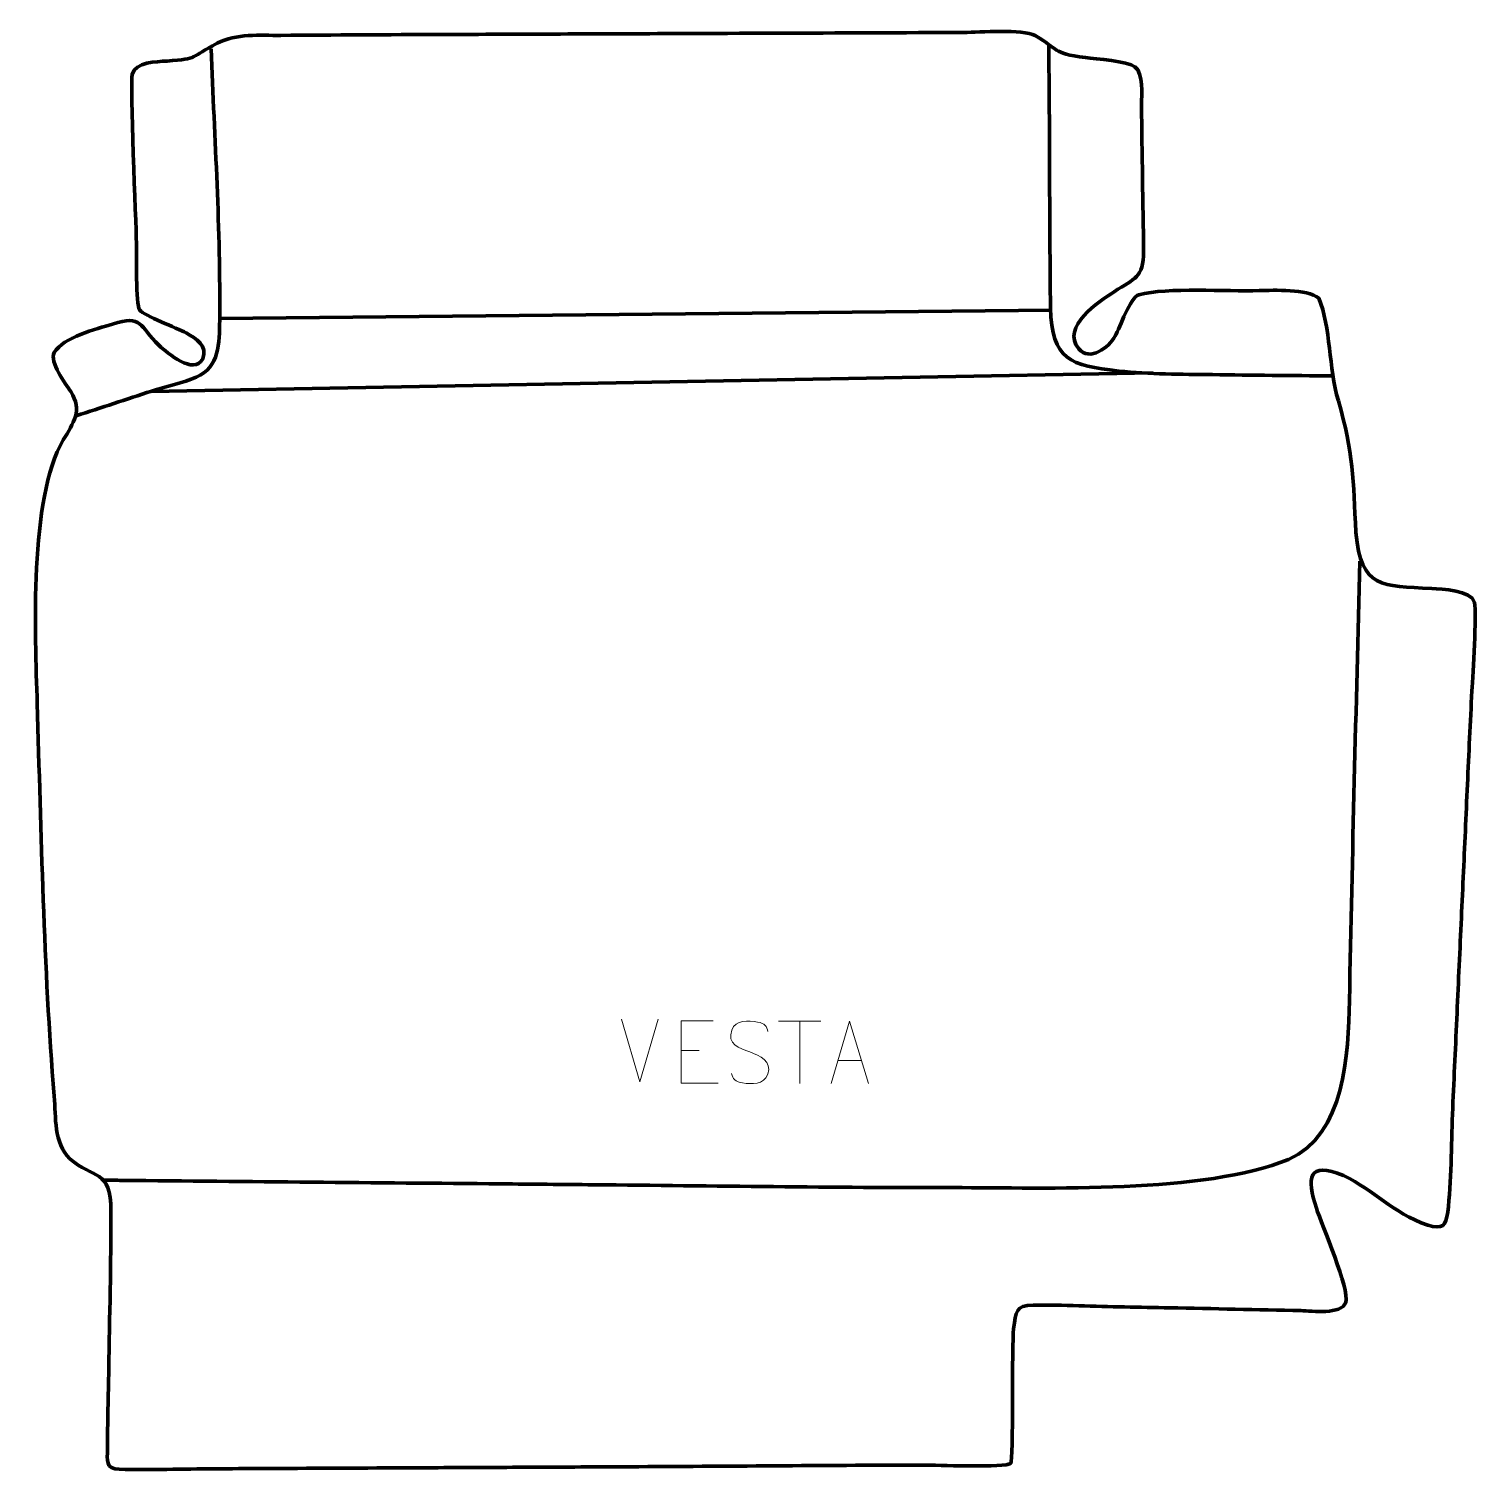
# Model space of a CAD drawing. Header units: millimetres. Extents: x 1204 to 1783, y 184 to 760.
import ezdxf

# ---------------------------------------------------------------- set-up
doc = ezdxf.new("R2010")
doc.units = ezdxf.units.MM
doc.header["$MEASUREMENT"] = 0
doc.layers.add('layer 2', color=7, linetype='Continuous')
doc.layers.add('layer 3', color=7, linetype='Continuous')

msp = doc.modelspace()

# ---------------------------------------------------------------- linework, layer by layer
at = {"layer": 'layer 2', "color": 142, "lineweight": 158}
for points, knots in [([(1611.845, 754.2507), (1612.2563, 719.1399), (1612.1317, 684.0142), (1612.5309, 648.9311), (1612.5309, 648.9311), (1612.9668, 628.1355), (1620.5541, 625.8216), (1639.8058, 623.6814), (1639.8058, 623.6814), (1652.1815, 622.3055), (1664.8224, 622.3832), (1677.266, 622.2437), (1677.266, 622.2437), (1693.1871, 621.9341), (1709.1141, 621.9059), (1725.037, 621.6865)], [0, 0, 0, 0, 0.2, 0.2, 0.2, 0.2, 0.4, 0.4, 0.4, 0.4, 0.6, 0.6, 0.6, 0.6, 1, 1, 1, 1]), ([(1276.9881, 752.4968), (1278.3769, 716.4734), (1280.7848, 679.9505), (1280.4141, 643.9303), (1280.4141, 643.9303), (1280.3196, 634.7531), (1280.4108, 625.3246), (1270.9879, 621.204), (1270.9879, 621.204), (1266.1217, 619.0762), (1258.5726, 617.3654), (1253.2409, 615.6383), (1253.2409, 615.6383), (1243.1437, 612.3677), (1233.0697, 609.0256), (1222.9707, 605.7591)], [0, 0, 0, 0, 0.2, 0.2, 0.2, 0.2, 0.4, 0.4, 0.4, 0.4, 0.6, 0.6, 0.6, 0.6, 1, 1, 1, 1]), ([(1736.1837, 547.6232), (1734.77, 489.0365), (1733.1668, 430.5707), (1732.0702, 371.9659), (1732.0702, 371.9659), (1731.6762, 350.9133), (1730.2121, 318.1911), (1707.6517, 308.4761), (1707.6517, 308.4761), (1674.1352, 294.8181), (1610.8538, 297.2092), (1573.7149, 297.2425), (1573.7149, 297.2425), (1525.7839, 297.1789), (1477.8549, 297.9498), (1429.927, 298.398), (1429.927, 298.398), (1417.5541, 298.5125), (1405.1811, 298.6269), (1392.8082, 298.7414), (1392.8082, 298.7414), (1342.3647, 299.2078), (1291.9212, 299.6743), (1241.4777, 300.1408), (1241.4777, 300.1408), (1238.9397, 300.1643), (1236.4016, 300.1878), (1233.8636, 300.2113)], [0, 0, 0, 0, 0.125, 0.125, 0.125, 0.125, 0.25, 0.25, 0.25, 0.25, 0.375, 0.375, 0.375, 0.375, 0.5, 0.5, 0.5, 0.5, 0.625, 0.625, 0.625, 0.625, 0.75, 0.75, 0.75, 0.75, 1, 1, 1, 1])]:
    msp.add_open_spline(points, degree=3, knots=knots, dxfattribs=at)
for points in [[(1280.2869, 644.6075), (1280.2869, 644.6075), (1613.1223, 648.0066), (1613.1223, 648.0066)], [(1253.0261, 615.524), (1253.0261, 615.524), (1653.3566, 622.96), (1653.3566, 622.96)]]:
    msp.add_open_spline(points, degree=3, dxfattribs=at)
at = {"layer": 'layer 3', "color": 242, "lineweight": 158}
msp.add_open_spline([(1464.3647, 758.5763), (1470.7268, 758.6008), (1477.0889, 758.6255), (1483.4509, 758.65), (1483.4509, 758.65), (1508.8993, 758.7484), (1534.3477, 758.8467), (1559.796, 758.9449), (1559.796, 758.9449), (1565.84, 758.9683), (1571.884, 758.9917), (1577.928, 759.015), (1577.928, 759.015), (1584.3199, 759.1158), (1601.354, 760.4125), (1606.3861, 757.804), (1606.3861, 757.804), (1616.4767, 752.0515), (1612.4981, 750.8844), (1626.5305, 748.9637), (1626.5305, 748.9637), (1630.681, 748.3956), (1643.43, 747.5196), (1646.2486, 745.3222), (1646.2486, 745.3222), (1649.861, 742.5059), (1648.9496, 734.3651), (1648.9652, 730.0034), (1648.9652, 730.0034), (1649.0635, 710.4974), (1649.5776, 690.9798), (1649.7796, 671.4666), (1649.7796, 671.4666), (1649.5617, 660.7481), (1646.4895, 660.8901), (1637.983, 655.3786), (1637.983, 655.3786), (1631.9156, 651.4476), (1616.642, 641.3126), (1623.8179, 632.5836), (1623.8179, 632.5836), (1628.2039, 627.2484), (1635.9052, 633.1029), (1638.4354, 637.6881), (1638.4354, 637.6881), (1640.3555, 641.1679), (1644.3663, 653.02), (1647.8354, 654.161), (1647.8354, 654.161), (1659.5834, 657.1961), (1682.6598, 655.3901), (1695.9855, 655.8039), (1695.9855, 655.8039), (1701.9707, 655.9897), (1715.0343, 656.521), (1719.7774, 652.8132), (1719.7774, 652.8132), (1724.7035, 641.0681), (1723.6608, 625.0465), (1727.637, 611.7419), (1727.637, 611.7419), (1733.6363, 590.9093), (1733.6005, 580.2287), (1734.6113, 559.0778), (1734.6113, 559.0778), (1736.7845, 536.6657), (1744.8917, 537.8305), (1764.9405, 536.7233), (1764.9405, 536.7233), (1768.9023, 536.5045), (1780.959, 536.0757), (1782.0006, 531.1804), (1782.0006, 531.1804), (1783.0717, 526.1459), (1781.3762, 502.9736), (1781.0183, 495.812), (1781.0183, 495.812), (1780.7038, 489.5185), (1780.3835, 483.2256), (1780.0865, 476.9312), (1780.0865, 476.9312), (1779.5221, 464.5633), (1778.9577, 452.1955), (1778.3933, 439.8276), (1778.3933, 439.8276), (1777.829, 427.4598), (1777.2646, 415.0919), (1776.7003, 402.7242), (1776.7003, 402.7242), (1776.4109, 396.3816), (1776.1215, 390.0392), (1775.8321, 383.6966), (1775.8321, 383.6966), (1775.2532, 371.0118), (1774.6744, 358.3268), (1774.0956, 345.6418), (1774.0956, 345.6418), (1773.8061, 339.2993), (1773.5167, 332.9568), (1773.2273, 326.6143), (1773.2273, 326.6143), (1772.7363, 314.0933), (1772.8986, 299.6308), (1771.3481, 287.3935), (1771.3481, 287.3935), (1770.6787, 282.1101), (1769.3516, 280.418), (1763.3643, 282.1881), (1763.3643, 282.1881), (1748.7706, 287.5594), (1742.2825, 295.8351), (1729.7391, 302.1378), (1729.7391, 302.1378), (1715.305, 307.9798), (1714.9572, 301.0803), (1718.8456, 289.0313), (1718.8456, 289.0313), (1721.0196, 282.2949), (1732.2702, 256.5212), (1730.5773, 251.385), (1730.5773, 251.385), (1728.9075, 246.3184), (1717.1127, 247.9748), (1712.6765, 248.0653), (1712.6765, 248.0653), (1695.1863, 248.422), (1677.6979, 248.8677), (1660.2076, 249.2045), (1660.2076, 249.2045), (1654.1852, 249.3142), (1648.1627, 249.4241), (1642.1402, 249.5338), (1642.1402, 249.5338), (1630.1614, 249.7697), (1617.535, 250.407), (1605.6386, 250.2888), (1605.6386, 250.2888), (1598.5164, 250.218), (1598.8205, 247.7888), (1597.8155, 240.7624), (1597.8155, 240.7624), (1596.9772, 234.9015), (1597.8577, 187.6337), (1596.6657, 187.083), (1596.6657, 187.083), (1596.14, 186.8402), (1595.5399, 186.5286), (1594.8235, 186.4485), (1594.8235, 186.4485), (1586.1983, 185.4839), (1565.6923, 186.3784), (1559.8797, 186.3558), (1559.8797, 186.3558), (1521.3985, 186.2061), (1482.8949, 185.8569), (1444.407, 185.6693), (1444.407, 185.6693), (1438.682, 185.6414), (1432.9571, 185.6135), (1427.2322, 185.5856), (1427.2322, 185.5856), (1420.8712, 185.5546), (1414.5101, 185.5236), (1408.1491, 185.4926), (1408.1491, 185.4926), (1402.4242, 185.4646), (1396.6993, 185.4368), (1390.9743, 185.4089), (1390.9743, 185.4089), (1378.5703, 185.3484), (1366.1663, 185.2879), (1353.7622, 185.2275), (1353.7622, 185.2275), (1334.9971, 185.136), (1316.2321, 185.0445), (1297.467, 184.9531), (1297.467, 184.9531), (1291.106, 184.9221), (1284.7449, 184.8911), (1278.3839, 184.8601), (1278.3839, 184.8601), (1265.7752, 184.782), (1252.8258, 184.3507), (1240.2592, 184.6387), (1240.2592, 184.6387), (1234.6187, 184.7679), (1235.5287, 188.2251), (1235.5399, 192.7567), (1235.5399, 192.7567), (1235.566, 203.2776), (1235.9199, 214.0273), (1236.0714, 224.5816), (1236.0714, 224.5816), (1236.3552, 245.5571), (1237.0325, 266.9562), (1236.9301, 287.8813), (1236.9301, 287.8813), (1236.8468, 304.8907), (1229.9445, 300.5692), (1220.4734, 308.7708), (1220.4734, 308.7708), (1214.0662, 315.3357), (1214.9648, 325.1426), (1214.2425, 333.8322), (1214.2425, 333.8322), (1210.058, 385.7155), (1209.0341, 438.7419), (1207.4692, 490.8186), (1207.4692, 490.8186), (1206.6168, 518.503), (1204.1704, 572.4798), (1217.8812, 596.1216), (1217.8812, 596.1216), (1221.9629, 603.0342), (1225.7175, 607.8049), (1220.8444, 615.4633), (1220.8444, 615.4633), (1218.8841, 618.5438), (1212.1896, 627.4569), (1214.2884, 631.0168), (1214.2884, 631.0168), (1218.0034, 637.3183), (1230.9136, 640.3923), (1237.6102, 642.4698), (1237.6102, 642.4698), (1249.5785, 646.255), (1248.095, 641.7013), (1256.1772, 633.894), (1256.1772, 633.894), (1259.4339, 630.8718), (1270.1179, 621.8087), (1273.6189, 628.5879), (1273.6189, 628.5879), (1275.7436, 633.6998), (1270.9976, 636.6854), (1267.001, 638.878), (1267.001, 638.878), (1263.3243, 640.8951), (1250.2522, 645.8428), (1248.4342, 648.0271), (1248.4342, 648.0271), (1246.7986, 649.9924), (1247.2329, 670.8072), (1247.1564, 674.773), (1247.1564, 674.773), (1246.9422, 683.4264), (1244.5727, 738.7913), (1245.4411, 742.2337), (1245.4411, 742.2337), (1246.7135, 747.277), (1255.1538, 747.278), (1259.3575, 747.5917), (1259.3575, 747.5917), (1272.3531, 748.5615), (1268.4046, 749.053), (1279.3704, 754.6845), (1279.3704, 754.6845), (1287.2491, 758.7308), (1296.293, 757.7751), (1304.8584, 757.845), (1304.8584, 757.845), (1326.0939, 758.018), (1347.6454, 758.1254), (1368.9334, 758.2076), (1368.9334, 758.2076), (1400.7438, 758.3305), (1432.5543, 758.4534), (1464.3647, 758.5763)], degree=3, knots=[0, 0, 0, 0, 0.01470588, 0.01470588, 0.01470588, 0.01470588, 0.02941176, 0.02941176, 0.02941176, 0.02941176, 0.04411765, 0.04411765, 0.04411765, 0.04411765, 0.05882353, 0.05882353, 0.05882353, 0.05882353, 0.07352941, 0.07352941, 0.07352941, 0.07352941, 0.08823529, 0.08823529, 0.08823529, 0.08823529, 0.10294118, 0.10294118, 0.10294118, 0.10294118, 0.11764706, 0.11764706, 0.11764706, 0.11764706, 0.13235294, 0.13235294, 0.13235294, 0.13235294, 0.14705882, 0.14705882, 0.14705882, 0.14705882, 0.16176471, 0.16176471, 0.16176471, 0.16176471, 0.17647059, 0.17647059, 0.17647059, 0.17647059, 0.19117647, 0.19117647, 0.19117647, 0.19117647, 0.20588235, 0.20588235, 0.20588235, 0.20588235, 0.22058824, 0.22058824, 0.22058824, 0.22058824, 0.23529412, 0.23529412, 0.23529412, 0.23529412, 0.25, 0.25, 0.25, 0.25, 0.26470588, 0.26470588, 0.26470588, 0.26470588, 0.27941176, 0.27941176, 0.27941176, 0.27941176, 0.29411765, 0.29411765, 0.29411765, 0.29411765, 0.30882353, 0.30882353, 0.30882353, 0.30882353, 0.32352941, 0.32352941, 0.32352941, 0.32352941, 0.33823529, 0.33823529, 0.33823529, 0.33823529, 0.35294118, 0.35294118, 0.35294118, 0.35294118, 0.36764706, 0.36764706, 0.36764706, 0.36764706, 0.38235294, 0.38235294, 0.38235294, 0.38235294, 0.39705882, 0.39705882, 0.39705882, 0.39705882, 0.41176471, 0.41176471, 0.41176471, 0.41176471, 0.42647059, 0.42647059, 0.42647059, 0.42647059, 0.44117647, 0.44117647, 0.44117647, 0.44117647, 0.45588235, 0.45588235, 0.45588235, 0.45588235, 0.47058824, 0.47058824, 0.47058824, 0.47058824, 0.48529412, 0.48529412, 0.48529412, 0.48529412, 0.5, 0.5, 0.5, 0.5, 0.51470588, 0.51470588, 0.51470588, 0.51470588, 0.52941176, 0.52941176, 0.52941176, 0.52941176, 0.54411765, 0.54411765, 0.54411765, 0.54411765, 0.55882353, 0.55882353, 0.55882353, 0.55882353, 0.57352941, 0.57352941, 0.57352941, 0.57352941, 0.58823529, 0.58823529, 0.58823529, 0.58823529, 0.60294118, 0.60294118, 0.60294118, 0.60294118, 0.61764706, 0.61764706, 0.61764706, 0.61764706, 0.63235294, 0.63235294, 0.63235294, 0.63235294, 0.64705882, 0.64705882, 0.64705882, 0.64705882, 0.66176471, 0.66176471, 0.66176471, 0.66176471, 0.67647059, 0.67647059, 0.67647059, 0.67647059, 0.69117647, 0.69117647, 0.69117647, 0.69117647, 0.70588235, 0.70588235, 0.70588235, 0.70588235, 0.72058824, 0.72058824, 0.72058824, 0.72058824, 0.73529412, 0.73529412, 0.73529412, 0.73529412, 0.75, 0.75, 0.75, 0.75, 0.76470588, 0.76470588, 0.76470588, 0.76470588, 0.77941176, 0.77941176, 0.77941176, 0.77941176, 0.79411765, 0.79411765, 0.79411765, 0.79411765, 0.80882353, 0.80882353, 0.80882353, 0.80882353, 0.82352941, 0.82352941, 0.82352941, 0.82352941, 0.83823529, 0.83823529, 0.83823529, 0.83823529, 0.85294118, 0.85294118, 0.85294118, 0.85294118, 0.86764706, 0.86764706, 0.86764706, 0.86764706, 0.88235294, 0.88235294, 0.88235294, 0.88235294, 0.89705882, 0.89705882, 0.89705882, 0.89705882, 0.91176471, 0.91176471, 0.91176471, 0.91176471, 0.92647059, 0.92647059, 0.92647059, 0.92647059, 0.94117647, 0.94117647, 0.94117647, 0.94117647, 0.95588235, 0.95588235, 0.95588235, 0.95588235, 0.97058824, 0.97058824, 0.97058824, 0.97058824, 1, 1, 1, 1], dxfattribs=at)
at = {"layer": 'layer 3', "color": 250, "lineweight": 9}
for points in [[(1448.3747, 339.5837), (1448.3747, 339.5837), (1441.0529, 364.5373), (1441.0529, 364.5373)], [(1455.6966, 364.5373), (1455.6966, 364.5373), (1448.3748, 339.5837), (1448.3748, 339.5837)], [(1503.8014, 363.7429), (1503.8014, 363.7429), (1520.7886, 363.7429), (1520.7886, 363.7429)], [(1512.2952, 338.8129), (1512.2952, 338.8129), (1512.2952, 363.7664), (1512.2952, 363.7664)], [(1464.8676, 352.0605), (1464.8676, 352.0605), (1472.0357, 352.0605), (1472.0357, 352.0605)], [(1527.5472, 348.0623), (1527.5472, 348.0623), (1537.0429, 348.0623), (1537.0429, 348.0623)]]:
    msp.add_open_spline(points, degree=3, dxfattribs=at)
for points, knots in [([(1477.7415, 363.9402), (1477.7415, 363.9402), (1464.8676, 363.9402), (1464.8676, 363.9402), (1464.8676, 363.9402), (1464.8676, 363.9402), (1464.8676, 338.9866), (1464.8676, 338.9866), (1464.8676, 338.9866), (1464.8676, 338.9866), (1479.7334, 338.9866), (1479.7334, 338.9866)], [0, 0, 0, 0, 0.25, 0.25, 0.25, 0.25, 0.5, 0.5, 0.5, 0.5, 1, 1, 1, 1]), ([(1492.3005, 351.4635), (1488.0522, 352.9339), (1483.1441, 354.7297), (1485.1492, 360.25), (1485.1492, 360.25), (1486.6527, 364.3899), (1491.8663, 364.0014), (1495.4699, 363.4003), (1495.4699, 363.4003), (1498.3305, 362.9231), (1499.1952, 361.7099), (1499.5058, 359.6258)], [0, 0, 0, 0, 0.25, 0.25, 0.25, 0.25, 0.5, 0.5, 0.5, 0.5, 1, 1, 1, 1]), ([(1524.8246, 338.8129), (1524.8246, 338.8129), (1532.1956, 363.7664), (1532.1956, 363.7664), (1532.1956, 363.7664), (1532.1956, 363.7664), (1539.7655, 338.8129), (1539.7655, 338.8129)], [0, 0, 0, 0, 0.33333333, 0.33333333, 0.33333333, 0.33333333, 1, 1, 1, 1]), ([(1492.3005, 351.4634), (1496.3191, 349.8167), (1501.3486, 347.9284), (1499.5146, 342.5681), (1499.5146, 342.5681), (1498.0548, 338.3017), (1493.144, 338.5584), (1489.4179, 339.1131), (1489.4179, 339.1131), (1486.6679, 339.5229), (1485.447, 340.7364), (1485.069, 342.8486)], [0, 0, 0, 0, 0.25, 0.25, 0.25, 0.25, 0.5, 0.5, 0.5, 0.5, 1, 1, 1, 1])]:
    msp.add_open_spline(points, degree=3, knots=knots, dxfattribs=at)

doc.saveas('drawing.dxf')
